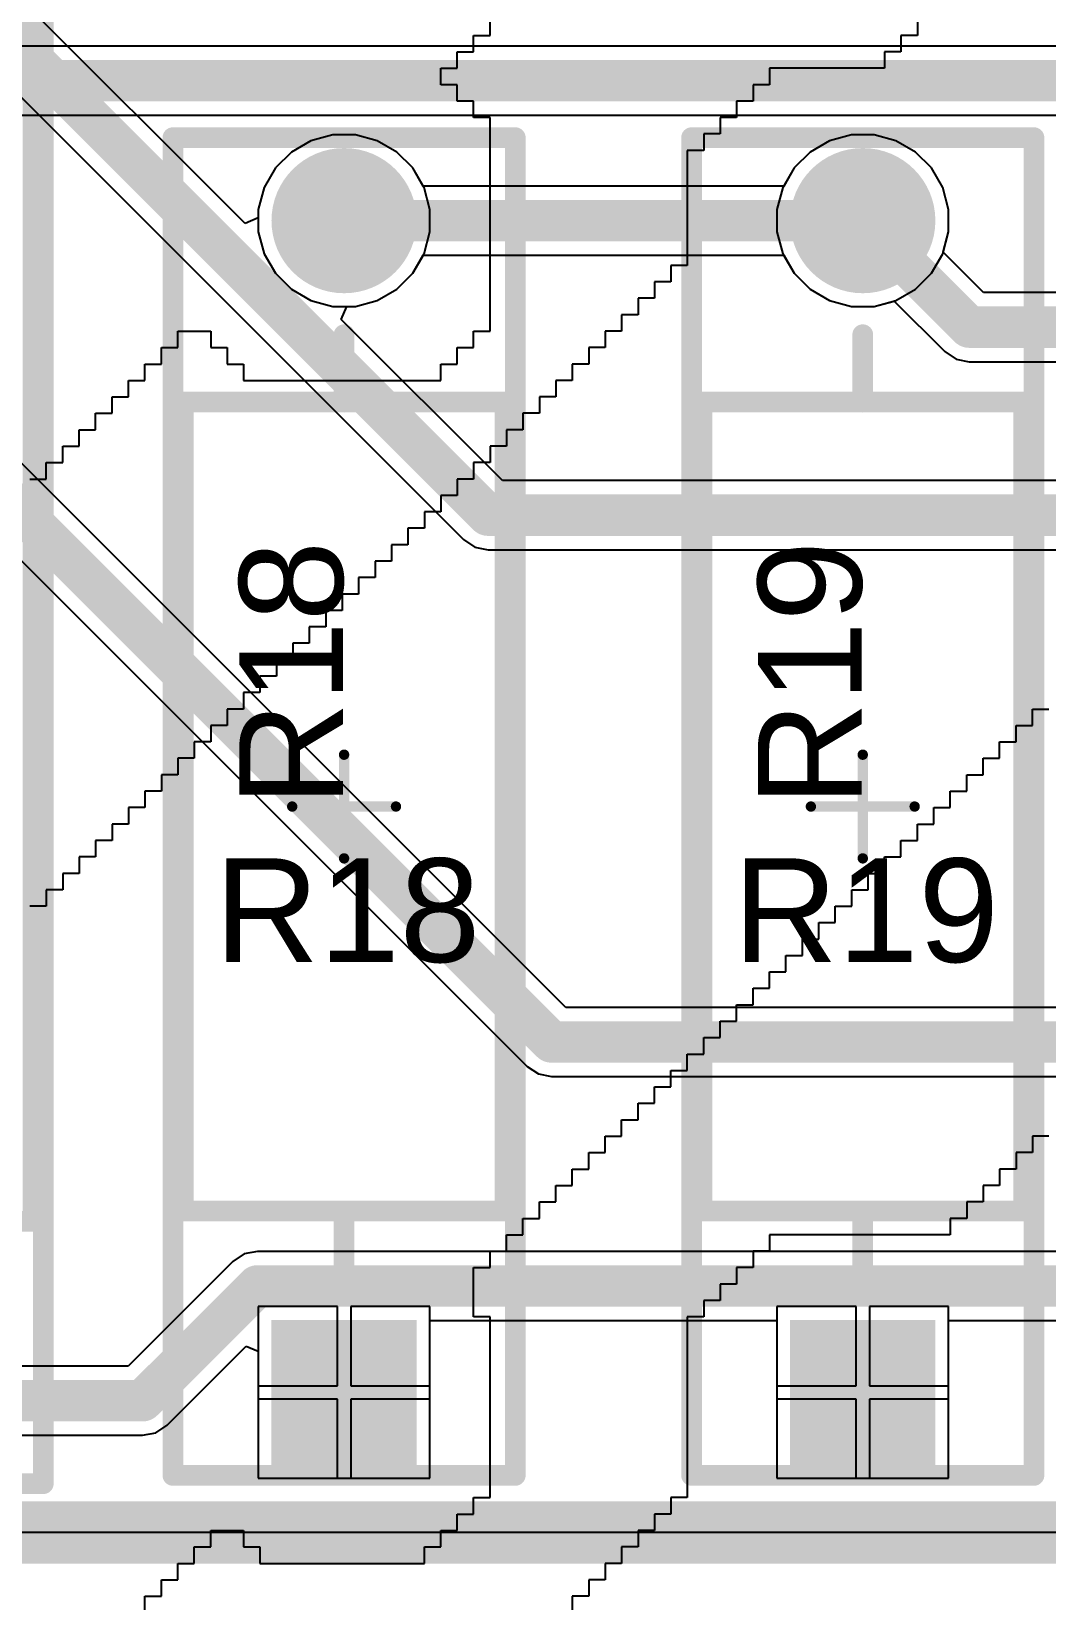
# Model space of a CAD drawing. Header units: inches. Extents: x 1.37 to 7.44, y 1.69 to 5.2.
# Drawn here: x 4.684 to 5.07, y 4.305 to 4.901 of the extents above; entities that cross this region are included whole.
import ezdxf

# ---------------------------------------------------------------- set-up
doc = ezdxf.new("R2010")
doc.units = ezdxf.units.IN
doc.header["$MEASUREMENT"] = 0
for name, color, linetype in [('Bottom Layer', 5, 'Continuous'), ('Bottom Overlay', 54, 'Continuous'), ('Bottom Solder', 6, 'Continuous'), ('Multi-Layer', 9, 'Continuous'), ('Pad Holes', 156, 'Continuous'), ('Top 3D Body', 56, 'Continuous'), ('Top Assembly', 56, 'Continuous'), ('Top Component Center', 56, 'Continuous'), ('Top Courtyard', 56, 'Continuous'), ('Top Layer', 1, 'Continuous'), ('Top Overlay', 2, 'Continuous'), ('Top Solder', 216, 'Continuous')]:
    doc.layers.add(name, color=color, linetype=linetype)
doc.styles.add('Arial', font='', dxfattribs={"height": 0.2})
doc.styles.get('Arial').set_extended_font_data('Arial')

# ---------------------------------------------------------------- blocks, each defined once
blk = doc.blocks.new('FP_RR01_MFG_23')
at = {"layer": 'Bottom Layer'}
blk.add_hatch(color=5, dxfattribs=at).paths.add_polyline_path([(-0.25, 0.02756), (-0.19488, 0.02756), (-0.19488, -0.02756), (-0.25, -0.02756)])
h = blk.add_hatch(color=5, dxfattribs=at)
edge = h.paths.add_edge_path()
edge.add_arc((0.22244, 0), 0.02756, 0, 360)
at = {"layer": 'Bottom Solder'}
blk.add_hatch(color=6, dxfattribs=at).paths.add_polyline_path([(-0.25, 0.02756), (-0.19488, 0.02756), (-0.19488, -0.02756), (-0.25, -0.02756)])
h = blk.add_hatch(color=6, dxfattribs=at)
edge = h.paths.add_edge_path()
edge.add_arc((0.22244, 0), 0.02756, 0, 360)
at = {"layer": 'Multi-Layer'}
blk.add_hatch(color=9, dxfattribs=at).paths.add_polyline_path([(-0.25, 0.02756), (-0.19488, 0.02756), (-0.19488, -0.02756), (-0.25, -0.02756)])
h = blk.add_hatch(color=9, dxfattribs=at)
edge = h.paths.add_edge_path()
edge.add_arc((0.22244, 0), 0.02756, 0, 360)
at = {"layer": 'Pad Holes'}
h = blk.add_hatch(color=7, dxfattribs=at)
edge = h.paths.add_edge_path()
edge.add_arc((-0.22244, 0), 0.01772, 0, 360)
h = blk.add_hatch(color=7, dxfattribs=at)
edge = h.paths.add_edge_path()
edge.add_arc((0.22244, 0), 0.01772, 0, 360)
at = {"layer": 'Top Layer'}
blk.add_hatch(color=1, dxfattribs=at).paths.add_polyline_path([(-0.25, 0.02756), (-0.19488, 0.02756), (-0.19488, -0.02756), (-0.25, -0.02756)])
h = blk.add_hatch(color=1, dxfattribs=at)
edge = h.paths.add_edge_path()
edge.add_arc((0.22244, 0), 0.02756, 0, 360)
at = {"layer": 'Top Solder'}
blk.add_hatch(color=216, dxfattribs=at).paths.add_polyline_path([(-0.25, 0.02756), (-0.19488, 0.02756), (-0.19488, -0.02756), (-0.25, -0.02756)])
h = blk.add_hatch(color=216, dxfattribs=at)
edge = h.paths.add_edge_path()
edge.add_arc((0.22244, 0), 0.02756, 0, 360)
at = {"layer": 'Top 3D Body'}
for points in [[(-0.15354, 0.06102, 0.00787, 0.00787, 0), (-0.15354, -0.06102, 0.00787, 0.00787, 0)], [(-0.15354, 0.06102, 0.00787, 0.00787, 0), (0.15354, 0.06102, 0.00787, 0.00787, 0)], [(0.15354, 0.06102, 0.00787, 0.00787, 0), (0.15354, -0.06102, 0.00787, 0.00787, 0)], [(-0.15354, -0.06102, 0.00787, 0.00787, 0), (0.15354, -0.06102, 0.00787, 0.00787, 0)]]:
    blk.add_lwpolyline(points, format="xyseb", dxfattribs=at)
for points in [[(-0.15551, 0.06102, 0.00394, 0.00394, 1), (-0.15157, 0.06102, 0.00394, 0.00394, 1)], [(-0.15551, 0.06102, 0.00394, 0.00394, 1), (-0.15157, 0.06102, 0.00394, 0.00394, 1)], [(0.15157, 0.06102, 0.00394, 0.00394, 1), (0.15551, 0.06102, 0.00394, 0.00394, 1)], [(0.15157, 0.06102, 0.00394, 0.00394, 1), (0.15551, 0.06102, 0.00394, 0.00394, 1)], [(-0.15551, -0.06102, 0.00394, 0.00394, 1), (-0.15157, -0.06102, 0.00394, 0.00394, 1)], [(-0.15551, -0.06102, 0.00394, 0.00394, 1), (-0.15157, -0.06102, 0.00394, 0.00394, 1)], [(0.15157, -0.06102, 0.00394, 0.00394, 1), (0.15551, -0.06102, 0.00394, 0.00394, 1)], [(0.15157, -0.06102, 0.00394, 0.00394, 1), (0.15551, -0.06102, 0.00394, 0.00394, 1)]]:
    blk.add_lwpolyline(points, format="xyseb", close=True, dxfattribs=at)
at = {"layer": 'Top Assembly'}
for points in [[(-0.25394, 0.06496, 0.00787, 0.00787, 0), (-0.25394, -0.06496, 0.00787, 0.00787, 0)], [(-0.25394, 0.06496, 0.00787, 0.00787, 0), (0.25394, 0.06496, 0.00787, 0.00787, 0)], [(0.25394, 0.06496, 0.00787, 0.00787, 0), (0.25394, -0.06496, 0.00787, 0.00787, 0)], [(-0.25394, -0.06496, 0.00787, 0.00787, 0), (0.25394, -0.06496, 0.00787, 0.00787, 0)]]:
    blk.add_lwpolyline(points, format="xyseb", dxfattribs=at)
for points in [[(-0.25591, 0.06496, 0.00394, 0.00394, 1), (-0.25197, 0.06496, 0.00394, 0.00394, 1)], [(-0.25591, 0.06496, 0.00394, 0.00394, 1), (-0.25197, 0.06496, 0.00394, 0.00394, 1)], [(0.25197, 0.06496, 0.00394, 0.00394, 1), (0.25591, 0.06496, 0.00394, 0.00394, 1)], [(0.25197, 0.06496, 0.00394, 0.00394, 1), (0.25591, 0.06496, 0.00394, 0.00394, 1)], [(-0.25591, -0.06496, 0.00394, 0.00394, 1), (-0.25197, -0.06496, 0.00394, 0.00394, 1)], [(-0.25591, -0.06496, 0.00394, 0.00394, 1), (-0.25197, -0.06496, 0.00394, 0.00394, 1)], [(0.25197, -0.06496, 0.00394, 0.00394, 1), (0.25591, -0.06496, 0.00394, 0.00394, 1)], [(0.25197, -0.06496, 0.00394, 0.00394, 1), (0.25591, -0.06496, 0.00394, 0.00394, 1)]]:
    blk.add_lwpolyline(points, format="xyseb", close=True, dxfattribs=at)
at = {"layer": 'Top Component Center'}
for points in [[(0, 0.01969, 0.00394, 0.00394, 0), (0, -0.01969, 0.00394, 0.00394, 0)], [(-0.01969, 0, 0.00394, 0.00394, 0), (0.01969, 0, 0.00394, 0.00394, 0)]]:
    blk.add_lwpolyline(points, format="xyseb", dxfattribs=at)
for points in [[(-0.00098, 0.01969, 0.00197, 0.00197, 1), (0.00098, 0.01969, 0.00197, 0.00197, 1)], [(-0.02067, 0, 0.00197, 0.00197, 1), (-0.0187, 0, 0.00197, 0.00197, 1)], [(0.0187, 0, 0.00197, 0.00197, 1), (0.02067, 0, 0.00197, 0.00197, 1)], [(-0.00098, -0.01969, 0.00197, 0.00197, 1), (0.00098, -0.01969, 0.00197, 0.00197, 1)]]:
    blk.add_lwpolyline(points, format="xyseb", close=True, dxfattribs=at)
at = {"layer": 'Top Courtyard'}
for points in [[(-0.25394, 0.06496, 0.00787, 0.00787, 0), (-0.25394, -0.06496, 0.00787, 0.00787, 0)], [(-0.25394, 0.06496, 0.00787, 0.00787, 0), (0.25394, 0.06496, 0.00787, 0.00787, 0)], [(0.25394, 0.06496, 0.00787, 0.00787, 0), (0.25394, -0.06496, 0.00787, 0.00787, 0)], [(-0.25394, -0.06496, 0.00787, 0.00787, 0), (0.25394, -0.06496, 0.00787, 0.00787, 0)]]:
    blk.add_lwpolyline(points, format="xyseb", dxfattribs=at)
for points in [[(-0.25591, 0.06496, 0.00394, 0.00394, 1), (-0.25197, 0.06496, 0.00394, 0.00394, 1)], [(-0.25591, 0.06496, 0.00394, 0.00394, 1), (-0.25197, 0.06496, 0.00394, 0.00394, 1)], [(0.25197, 0.06496, 0.00394, 0.00394, 1), (0.25591, 0.06496, 0.00394, 0.00394, 1)], [(0.25197, 0.06496, 0.00394, 0.00394, 1), (0.25591, 0.06496, 0.00394, 0.00394, 1)], [(-0.25591, -0.06496, 0.00394, 0.00394, 1), (-0.25197, -0.06496, 0.00394, 0.00394, 1)], [(-0.25591, -0.06496, 0.00394, 0.00394, 1), (-0.25197, -0.06496, 0.00394, 0.00394, 1)], [(0.25197, -0.06496, 0.00394, 0.00394, 1), (0.25591, -0.06496, 0.00394, 0.00394, 1)], [(0.25197, -0.06496, 0.00394, 0.00394, 1), (0.25591, -0.06496, 0.00394, 0.00394, 1)]]:
    blk.add_lwpolyline(points, format="xyseb", close=True, dxfattribs=at)
at = {"layer": 'Top Overlay'}
for points in [[(-0.15354, 0.06102, 0.00787, 0.00787, 0), (-0.15354, -0.06102, 0.00787, 0.00787, 0)], [(-0.15354, 0.06102, 0.00787, 0.00787, 0), (0.15354, 0.06102, 0.00787, 0.00787, 0)], [(0.15354, 0.06102, 0.00787, 0.00787, 0), (0.15354, -0.06102, 0.00787, 0.00787, 0)], [(-0.17913, 0, 0.00787, 0.00787, 0), (-0.15354, 0, 0.00787, 0.00787, 0)], [(0.15354, 0, 0.00787, 0.00787, 0), (0.17913, 0, 0.00787, 0.00787, 0)], [(-0.15354, -0.06102, 0.00787, 0.00787, 0), (0.15354, -0.06102, 0.00787, 0.00787, 0)]]:
    blk.add_lwpolyline(points, format="xyseb", dxfattribs=at)
for points in [[(-0.15551, 0.06102, 0.00394, 0.00394, 1), (-0.15157, 0.06102, 0.00394, 0.00394, 1)], [(-0.15551, 0.06102, 0.00394, 0.00394, 1), (-0.15157, 0.06102, 0.00394, 0.00394, 1)], [(0.15157, 0.06102, 0.00394, 0.00394, 1), (0.15551, 0.06102, 0.00394, 0.00394, 1)], [(0.15157, 0.06102, 0.00394, 0.00394, 1), (0.15551, 0.06102, 0.00394, 0.00394, 1)], [(-0.1811, 0, 0.00394, 0.00394, 1), (-0.17717, 0, 0.00394, 0.00394, 1)], [(-0.15551, 0, 0.00394, 0.00394, 1), (-0.15157, 0, 0.00394, 0.00394, 1)], [(0.15157, 0, 0.00394, 0.00394, 1), (0.15551, 0, 0.00394, 0.00394, 1)], [(0.17717, 0, 0.00394, 0.00394, 1), (0.1811, 0, 0.00394, 0.00394, 1)], [(-0.15551, -0.06102, 0.00394, 0.00394, 1), (-0.15157, -0.06102, 0.00394, 0.00394, 1)], [(-0.15551, -0.06102, 0.00394, 0.00394, 1), (-0.15157, -0.06102, 0.00394, 0.00394, 1)], [(0.15157, -0.06102, 0.00394, 0.00394, 1), (0.15551, -0.06102, 0.00394, 0.00394, 1)], [(0.15157, -0.06102, 0.00394, 0.00394, 1), (0.15551, -0.06102, 0.00394, 0.00394, 1)]]:
    blk.add_lwpolyline(points, format="xyseb", close=True, dxfattribs=at)
at = {"layer": 'Top Assembly', "style": 'Arial'}
blk.add_text('R19', height=0.03937, dxfattribs=at).set_placement((0, 0.00044))
blk = doc.blocks.new('FP_RR01_MFG_24')
at = {"layer": 'Bottom Layer'}
blk.add_hatch(color=5, dxfattribs=at).paths.add_polyline_path([(-0.25, 0.02756), (-0.19488, 0.02756), (-0.19488, -0.02756), (-0.25, -0.02756)])
h = blk.add_hatch(color=5, dxfattribs=at)
edge = h.paths.add_edge_path()
edge.add_arc((0.22244, 0), 0.02756, 0, 360)
at = {"layer": 'Bottom Solder'}
blk.add_hatch(color=6, dxfattribs=at).paths.add_polyline_path([(-0.25, 0.02756), (-0.19488, 0.02756), (-0.19488, -0.02756), (-0.25, -0.02756)])
h = blk.add_hatch(color=6, dxfattribs=at)
edge = h.paths.add_edge_path()
edge.add_arc((0.22244, 0), 0.02756, 0, 360)
at = {"layer": 'Multi-Layer'}
blk.add_hatch(color=9, dxfattribs=at).paths.add_polyline_path([(-0.25, 0.02756), (-0.19488, 0.02756), (-0.19488, -0.02756), (-0.25, -0.02756)])
h = blk.add_hatch(color=9, dxfattribs=at)
edge = h.paths.add_edge_path()
edge.add_arc((0.22244, 0), 0.02756, 0, 360)
at = {"layer": 'Pad Holes'}
h = blk.add_hatch(color=7, dxfattribs=at)
edge = h.paths.add_edge_path()
edge.add_arc((-0.22244, 0), 0.01772, 0, 360)
h = blk.add_hatch(color=7, dxfattribs=at)
edge = h.paths.add_edge_path()
edge.add_arc((0.22244, 0), 0.01772, 0, 360)
at = {"layer": 'Top Layer'}
blk.add_hatch(color=1, dxfattribs=at).paths.add_polyline_path([(-0.25, 0.02756), (-0.19488, 0.02756), (-0.19488, -0.02756), (-0.25, -0.02756)])
h = blk.add_hatch(color=1, dxfattribs=at)
edge = h.paths.add_edge_path()
edge.add_arc((0.22244, 0), 0.02756, 0, 360)
at = {"layer": 'Top Solder'}
blk.add_hatch(color=216, dxfattribs=at).paths.add_polyline_path([(-0.25, 0.02756), (-0.19488, 0.02756), (-0.19488, -0.02756), (-0.25, -0.02756)])
h = blk.add_hatch(color=216, dxfattribs=at)
edge = h.paths.add_edge_path()
edge.add_arc((0.22244, 0), 0.02756, 0, 360)
at = {"layer": 'Top 3D Body'}
for points in [[(-0.15354, 0.06102, 0.00787, 0.00787, 0), (-0.15354, -0.06102, 0.00787, 0.00787, 0)], [(-0.15354, 0.06102, 0.00787, 0.00787, 0), (0.15354, 0.06102, 0.00787, 0.00787, 0)], [(0.15354, 0.06102, 0.00787, 0.00787, 0), (0.15354, -0.06102, 0.00787, 0.00787, 0)], [(-0.15354, -0.06102, 0.00787, 0.00787, 0), (0.15354, -0.06102, 0.00787, 0.00787, 0)]]:
    blk.add_lwpolyline(points, format="xyseb", dxfattribs=at)
for points in [[(-0.15551, 0.06102, 0.00394, 0.00394, 1), (-0.15157, 0.06102, 0.00394, 0.00394, 1)], [(-0.15551, 0.06102, 0.00394, 0.00394, 1), (-0.15157, 0.06102, 0.00394, 0.00394, 1)], [(0.15157, 0.06102, 0.00394, 0.00394, 1), (0.15551, 0.06102, 0.00394, 0.00394, 1)], [(0.15157, 0.06102, 0.00394, 0.00394, 1), (0.15551, 0.06102, 0.00394, 0.00394, 1)], [(-0.15551, -0.06102, 0.00394, 0.00394, 1), (-0.15157, -0.06102, 0.00394, 0.00394, 1)], [(-0.15551, -0.06102, 0.00394, 0.00394, 1), (-0.15157, -0.06102, 0.00394, 0.00394, 1)], [(0.15157, -0.06102, 0.00394, 0.00394, 1), (0.15551, -0.06102, 0.00394, 0.00394, 1)], [(0.15157, -0.06102, 0.00394, 0.00394, 1), (0.15551, -0.06102, 0.00394, 0.00394, 1)]]:
    blk.add_lwpolyline(points, format="xyseb", close=True, dxfattribs=at)
at = {"layer": 'Top Assembly'}
for points in [[(-0.25394, 0.06496, 0.00787, 0.00787, 0), (-0.25394, -0.06496, 0.00787, 0.00787, 0)], [(-0.25394, 0.06496, 0.00787, 0.00787, 0), (0.25394, 0.06496, 0.00787, 0.00787, 0)], [(0.25394, 0.06496, 0.00787, 0.00787, 0), (0.25394, -0.06496, 0.00787, 0.00787, 0)], [(-0.25394, -0.06496, 0.00787, 0.00787, 0), (0.25394, -0.06496, 0.00787, 0.00787, 0)]]:
    blk.add_lwpolyline(points, format="xyseb", dxfattribs=at)
for points in [[(-0.25591, 0.06496, 0.00394, 0.00394, 1), (-0.25197, 0.06496, 0.00394, 0.00394, 1)], [(-0.25591, 0.06496, 0.00394, 0.00394, 1), (-0.25197, 0.06496, 0.00394, 0.00394, 1)], [(0.25197, 0.06496, 0.00394, 0.00394, 1), (0.25591, 0.06496, 0.00394, 0.00394, 1)], [(0.25197, 0.06496, 0.00394, 0.00394, 1), (0.25591, 0.06496, 0.00394, 0.00394, 1)], [(-0.25591, -0.06496, 0.00394, 0.00394, 1), (-0.25197, -0.06496, 0.00394, 0.00394, 1)], [(-0.25591, -0.06496, 0.00394, 0.00394, 1), (-0.25197, -0.06496, 0.00394, 0.00394, 1)], [(0.25197, -0.06496, 0.00394, 0.00394, 1), (0.25591, -0.06496, 0.00394, 0.00394, 1)], [(0.25197, -0.06496, 0.00394, 0.00394, 1), (0.25591, -0.06496, 0.00394, 0.00394, 1)]]:
    blk.add_lwpolyline(points, format="xyseb", close=True, dxfattribs=at)
at = {"layer": 'Top Component Center'}
for points in [[(0, 0.01969, 0.00394, 0.00394, 0), (0, -0.01969, 0.00394, 0.00394, 0)], [(-0.01969, 0, 0.00394, 0.00394, 0), (0.01969, 0, 0.00394, 0.00394, 0)]]:
    blk.add_lwpolyline(points, format="xyseb", dxfattribs=at)
for points in [[(-0.00098, 0.01969, 0.00197, 0.00197, 1), (0.00098, 0.01969, 0.00197, 0.00197, 1)], [(-0.02067, 0, 0.00197, 0.00197, 1), (-0.0187, 0, 0.00197, 0.00197, 1)], [(0.0187, 0, 0.00197, 0.00197, 1), (0.02067, 0, 0.00197, 0.00197, 1)], [(-0.00098, -0.01969, 0.00197, 0.00197, 1), (0.00098, -0.01969, 0.00197, 0.00197, 1)]]:
    blk.add_lwpolyline(points, format="xyseb", close=True, dxfattribs=at)
at = {"layer": 'Top Courtyard'}
for points in [[(-0.25394, 0.06496, 0.00787, 0.00787, 0), (-0.25394, -0.06496, 0.00787, 0.00787, 0)], [(-0.25394, 0.06496, 0.00787, 0.00787, 0), (0.25394, 0.06496, 0.00787, 0.00787, 0)], [(0.25394, 0.06496, 0.00787, 0.00787, 0), (0.25394, -0.06496, 0.00787, 0.00787, 0)], [(-0.25394, -0.06496, 0.00787, 0.00787, 0), (0.25394, -0.06496, 0.00787, 0.00787, 0)]]:
    blk.add_lwpolyline(points, format="xyseb", dxfattribs=at)
for points in [[(-0.25591, 0.06496, 0.00394, 0.00394, 1), (-0.25197, 0.06496, 0.00394, 0.00394, 1)], [(-0.25591, 0.06496, 0.00394, 0.00394, 1), (-0.25197, 0.06496, 0.00394, 0.00394, 1)], [(0.25197, 0.06496, 0.00394, 0.00394, 1), (0.25591, 0.06496, 0.00394, 0.00394, 1)], [(0.25197, 0.06496, 0.00394, 0.00394, 1), (0.25591, 0.06496, 0.00394, 0.00394, 1)], [(-0.25591, -0.06496, 0.00394, 0.00394, 1), (-0.25197, -0.06496, 0.00394, 0.00394, 1)], [(-0.25591, -0.06496, 0.00394, 0.00394, 1), (-0.25197, -0.06496, 0.00394, 0.00394, 1)], [(0.25197, -0.06496, 0.00394, 0.00394, 1), (0.25591, -0.06496, 0.00394, 0.00394, 1)], [(0.25197, -0.06496, 0.00394, 0.00394, 1), (0.25591, -0.06496, 0.00394, 0.00394, 1)]]:
    blk.add_lwpolyline(points, format="xyseb", close=True, dxfattribs=at)
at = {"layer": 'Top Overlay'}
for points in [[(-0.15354, 0.06102, 0.00787, 0.00787, 0), (-0.15354, -0.06102, 0.00787, 0.00787, 0)], [(-0.15354, 0.06102, 0.00787, 0.00787, 0), (0.15354, 0.06102, 0.00787, 0.00787, 0)], [(0.15354, 0.06102, 0.00787, 0.00787, 0), (0.15354, -0.06102, 0.00787, 0.00787, 0)], [(-0.17913, 0, 0.00787, 0.00787, 0), (-0.15354, 0, 0.00787, 0.00787, 0)], [(0.15354, 0, 0.00787, 0.00787, 0), (0.17913, 0, 0.00787, 0.00787, 0)], [(-0.15354, -0.06102, 0.00787, 0.00787, 0), (0.15354, -0.06102, 0.00787, 0.00787, 0)]]:
    blk.add_lwpolyline(points, format="xyseb", dxfattribs=at)
for points in [[(-0.15551, 0.06102, 0.00394, 0.00394, 1), (-0.15157, 0.06102, 0.00394, 0.00394, 1)], [(-0.15551, 0.06102, 0.00394, 0.00394, 1), (-0.15157, 0.06102, 0.00394, 0.00394, 1)], [(0.15157, 0.06102, 0.00394, 0.00394, 1), (0.15551, 0.06102, 0.00394, 0.00394, 1)], [(0.15157, 0.06102, 0.00394, 0.00394, 1), (0.15551, 0.06102, 0.00394, 0.00394, 1)], [(-0.1811, 0, 0.00394, 0.00394, 1), (-0.17717, 0, 0.00394, 0.00394, 1)], [(-0.15551, 0, 0.00394, 0.00394, 1), (-0.15157, 0, 0.00394, 0.00394, 1)], [(0.15157, 0, 0.00394, 0.00394, 1), (0.15551, 0, 0.00394, 0.00394, 1)], [(0.17717, 0, 0.00394, 0.00394, 1), (0.1811, 0, 0.00394, 0.00394, 1)], [(-0.15551, -0.06102, 0.00394, 0.00394, 1), (-0.15157, -0.06102, 0.00394, 0.00394, 1)], [(-0.15551, -0.06102, 0.00394, 0.00394, 1), (-0.15157, -0.06102, 0.00394, 0.00394, 1)], [(0.15157, -0.06102, 0.00394, 0.00394, 1), (0.15551, -0.06102, 0.00394, 0.00394, 1)], [(0.15157, -0.06102, 0.00394, 0.00394, 1), (0.15551, -0.06102, 0.00394, 0.00394, 1)]]:
    blk.add_lwpolyline(points, format="xyseb", close=True, dxfattribs=at)
at = {"layer": 'Top Assembly', "style": 'Arial'}
blk.add_text('R18', height=0.03937, dxfattribs=at).set_placement((0, 0.00044))
blk = doc.blocks.new('FP_VR37_MFG_29')
at = {"layer": 'Top 3D Body'}
for points in [[(-0.23622, 0.07874, 0.00787, 0.00787, 0), (-0.23622, -0.07874, 0.00787, 0.00787, 0)], [(-0.23622, -0.07874, 0.00787, 0.00787, 0), (0.23622, -0.07874, 0.00787, 0.00787, 0)]]:
    blk.add_lwpolyline(points, format="xyseb", dxfattribs=at)
blk.add_lwpolyline([(-0.23819, -0.07874, 0.00394, 0.00394, 1), (-0.23425, -0.07874, 0.00394, 0.00394, 1)], format="xyseb", close=True, dxfattribs=at)
blk.add_lwpolyline([(-0.23819, -0.07874, 0.00394, 0.00394, 1), (-0.23425, -0.07874, 0.00394, 0.00394, 1)], format="xyseb", close=True, dxfattribs=at)
at = {"layer": 'Top Assembly'}
for points in [[(-0.33583, 0.08268, 0.00787, 0.00787, 0), (-0.33583, -0.08268, 0.00787, 0.00787, 0)], [(-0.33583, -0.08268, 0.00787, 0.00787, 0), (0.33583, -0.08268, 0.00787, 0.00787, 0)]]:
    blk.add_lwpolyline(points, format="xyseb", dxfattribs=at)
blk.add_lwpolyline([(-0.3378, -0.08268, 0.00394, 0.00394, 1), (-0.33386, -0.08268, 0.00394, 0.00394, 1)], format="xyseb", close=True, dxfattribs=at)
blk.add_lwpolyline([(-0.3378, -0.08268, 0.00394, 0.00394, 1), (-0.33386, -0.08268, 0.00394, 0.00394, 1)], format="xyseb", close=True, dxfattribs=at)
at = {"layer": 'Top Courtyard'}
for points in [[(-0.33583, 0.08268, 0.00787, 0.00787, 0), (-0.33583, -0.08268, 0.00787, 0.00787, 0)], [(-0.33583, -0.08268, 0.00787, 0.00787, 0), (0.33583, -0.08268, 0.00787, 0.00787, 0)]]:
    blk.add_lwpolyline(points, format="xyseb", dxfattribs=at)
blk.add_lwpolyline([(-0.3378, -0.08268, 0.00394, 0.00394, 1), (-0.33386, -0.08268, 0.00394, 0.00394, 1)], format="xyseb", close=True, dxfattribs=at)
blk.add_lwpolyline([(-0.3378, -0.08268, 0.00394, 0.00394, 1), (-0.33386, -0.08268, 0.00394, 0.00394, 1)], format="xyseb", close=True, dxfattribs=at)
at = {"layer": 'Top Overlay'}
for points in [[(-0.23622, 0.07874, 0.00787, 0.00787, 0), (-0.23622, -0.07874, 0.00787, 0.00787, 0)], [(-0.23622, -0.07874, 0.00787, 0.00787, 0), (0.23622, -0.07874, 0.00787, 0.00787, 0)]]:
    blk.add_lwpolyline(points, format="xyseb", dxfattribs=at)
blk.add_lwpolyline([(-0.23819, -0.07874, 0.00394, 0.00394, 1), (-0.23425, -0.07874, 0.00394, 0.00394, 1)], format="xyseb", close=True, dxfattribs=at)
blk.add_lwpolyline([(-0.23819, -0.07874, 0.00394, 0.00394, 1), (-0.23425, -0.07874, 0.00394, 0.00394, 1)], format="xyseb", close=True, dxfattribs=at)

msp = doc.modelspace()

# ---------------------------------------------------------------- linework, layer by layer
at = {"layer": 'Bottom Layer'}
for p, q in [((4.42139, 4.95886), (4.87261, 4.50765)), ((4.88733, 4.53006), (4.46137, 4.95601)), ((4.60455, 4.95159), (4.8485, 4.70765)), ((4.76559, 4.82768), (4.63726, 4.95601)), ((4.79058, 4.85908), (4.78316, 4.85479)), ((4.79886, 4.8613), (4.79058, 4.85908)), ((4.80744, 4.8613), (4.79886, 4.8613)), ((4.81572, 4.85908), (4.80744, 4.8613)), ((4.82314, 4.85479), (4.81572, 4.85908)), ((4.98743, 4.85908), (4.98001, 4.85479)), ((4.99571, 4.8613), (4.98743, 4.85908)), ((5.00429, 4.8613), (4.99571, 4.8613)), ((5.01257, 4.85908), (5.00429, 4.8613)), ((5.01999, 4.85479), (5.01257, 4.85908)), ((4.78316, 4.85479), (4.7771, 4.84873)), ((4.8292, 4.84873), (4.82314, 4.85479)), ((4.98001, 4.85479), (4.97395, 4.84873)), ((5.02605, 4.84873), (5.01999, 4.85479)), ((4.7771, 4.84873), (4.77281, 4.84131)), ((4.83349, 4.84131), (4.8292, 4.84873)), ((4.97395, 4.84873), (4.96966, 4.84131)), ((5.03034, 4.84131), (5.02605, 4.84873)), ((4.77281, 4.84131), (4.77059, 4.83303)), ((4.83571, 4.83303), (4.83349, 4.84131)), ((4.96966, 4.84131), (4.96744, 4.83303)), ((5.03256, 4.83303), (5.03034, 4.84131)), ((4.77059, 4.83303), (4.77059, 4.82975)), ((4.83571, 4.82445), (4.83571, 4.83303)), ((4.96744, 4.83303), (4.96744, 4.82445)), ((5.03256, 4.82445), (5.03256, 4.83303)), ((4.77059, 4.82975), (4.76559, 4.82768)), ((4.83349, 4.81617), (4.83571, 4.82445)), ((4.96744, 4.82445), (4.96966, 4.81617)), ((5.03034, 4.81617), (5.03256, 4.82445)), ((4.8292, 4.80875), (4.83349, 4.81617)), ((4.96966, 4.81617), (4.97395, 4.80875)), ((5.02605, 4.80875), (5.03034, 4.81617)), ((4.82314, 4.80269), (4.8292, 4.80875)), ((4.97395, 4.80875), (4.98001, 4.80269)), ((5.01999, 4.80269), (5.02605, 4.80875)), ((4.81572, 4.7984), (4.82314, 4.80269)), ((4.98001, 4.80269), (4.98743, 4.7984)), ((5.01257, 4.7984), (5.01999, 4.80269)), ((4.80209, 4.79118), (4.80416, 4.79618)), ((4.80416, 4.79618), (4.80744, 4.79618)), ((4.80744, 4.79618), (4.81572, 4.7984)), ((4.98743, 4.7984), (4.99571, 4.79618)), ((4.99571, 4.79618), (5.00429, 4.79618)), ((5.00429, 4.79618), (5.01257, 4.7984)), ((4.86322, 4.73006), (4.80209, 4.79118)), ((5.52413, 4.73006), (4.86322, 4.73006)), ((4.8485, 4.70765), (4.85276, 4.7048)), ((4.85276, 4.7048), (4.85778, 4.7038)), ((4.85778, 4.7038), (5.52413, 4.7038)), ((5.52643, 4.53006), (4.88733, 4.53006)), ((4.87261, 4.50765), (4.87687, 4.5048)), ((4.87687, 4.5048), (4.88189, 4.5038)), ((4.88189, 4.5038), (5.52643, 4.5038)), ((4.80065, 4.41642), (4.77059, 4.41642)), ((4.77059, 4.41642), (4.77059, 4.38636)), ((4.80065, 4.38636), (4.80065, 4.41642)), ((4.83571, 4.41642), (4.80565, 4.41642)), ((4.80565, 4.41642), (4.80565, 4.38636)), ((4.83571, 4.38636), (4.83571, 4.41642)), ((4.9975, 4.41642), (4.96744, 4.41642)), ((4.96744, 4.41642), (4.96744, 4.38636)), ((4.9975, 4.38636), (4.9975, 4.41642)), ((5.03256, 4.41642), (5.0025, 4.41642)), ((5.0025, 4.41642), (5.0025, 4.38636)), ((5.03256, 4.38636), (5.03256, 4.41642)), ((4.77059, 4.38636), (4.80065, 4.38636)), ((4.80565, 4.38636), (4.83571, 4.38636)), ((4.96744, 4.38636), (4.9975, 4.38636)), ((5.0025, 4.38636), (5.03256, 4.38636)), ((4.80065, 4.38136), (4.77059, 4.38136)), ((4.77059, 4.38136), (4.77059, 4.3513)), ((4.80065, 4.3513), (4.80065, 4.38136)), ((4.83571, 4.38136), (4.80565, 4.38136)), ((4.80565, 4.38136), (4.80565, 4.3513)), ((4.83571, 4.3513), (4.83571, 4.38136)), ((4.9975, 4.38136), (4.96744, 4.38136)), ((4.96744, 4.38136), (4.96744, 4.3513)), ((4.9975, 4.3513), (4.9975, 4.38136)), ((5.03256, 4.38136), (5.0025, 4.38136)), ((5.0025, 4.38136), (5.0025, 4.3513)), ((5.03256, 4.3513), (5.03256, 4.38136)), ((4.77059, 4.3513), (4.80065, 4.3513)), ((4.80565, 4.3513), (4.83571, 4.3513)), ((4.96744, 4.3513), (4.9975, 4.3513)), ((5.0025, 4.3513), (5.03256, 4.3513)), ((5.94488, 4.33071), (4.47801, 4.33071))]:
    msp.add_line(p, q, dxfattribs=at)
for points in [[(4.40945, 4.98937, 0.01575, 0.01575, 0), (4.88189, 4.51693, 0.01575, 0.01575, 0)], [(4.61383, 4.96088, 0.01575, 0.01575, 0), (4.85778, 4.71693, 0.01575, 0.01575, 0)], [(4.85778, 4.71693, 0.01575, 0.01575, 0), (5.55866, 4.71693, 0.01575, 0.01575, 0)], [(4.88189, 4.51693, 0.01575, 0.01575, 0), (5.55866, 4.51693, 0.01575, 0.01575, 0)]]:
    msp.add_lwpolyline(points, format="xyseb", dxfattribs=at)
for points in [[(4.85384, 4.71693, 0.00787, 0.00787, 1), (4.86172, 4.71693, 0.00787, 0.00787, 1)], [(4.85384, 4.71693, 0.00787, 0.00787, 1), (4.86172, 4.71693, 0.00787, 0.00787, 1)], [(4.87795, 4.51693, 0.00787, 0.00787, 1), (4.88583, 4.51693, 0.00787, 0.00787, 1)], [(4.87795, 4.51693, 0.00787, 0.00787, 1), (4.88583, 4.51693, 0.00787, 0.00787, 1)]]:
    msp.add_lwpolyline(points, format="xyseb", close=True, dxfattribs=at)
at = {"layer": 'Bottom Overlay'}
for p, q in [((4.85856, 4.89906), (4.85856, 4.9053)), ((5.02074, 4.9053), (5.02074, 4.89906)), ((4.85232, 4.89283), (4.85232, 4.89906)), ((4.85232, 4.89906), (4.85856, 4.89906)), ((5.02074, 4.89906), (5.0145, 4.89906)), ((5.0145, 4.89906), (5.0145, 4.89283)), ((4.84608, 4.88659), (4.84608, 4.89283)), ((4.84608, 4.89283), (4.85232, 4.89283)), ((5.0145, 4.89283), (5.00826, 4.89283)), ((5.00826, 4.89283), (5.00826, 4.88659)), ((4.83985, 4.88035), (4.83985, 4.88659)), ((4.83985, 4.88659), (4.84608, 4.88659)), ((5.00826, 4.88659), (4.9646, 4.88659)), ((4.9646, 4.88659), (4.9646, 4.88035)), ((4.84608, 4.88035), (4.83985, 4.88035)), ((4.84608, 4.87411), (4.84608, 4.88035)), ((4.9646, 4.88035), (4.95836, 4.88035)), ((4.95836, 4.88035), (4.95836, 4.87411)), ((4.85232, 4.87411), (4.84608, 4.87411)), ((4.85232, 4.86788), (4.85232, 4.87411)), ((4.95836, 4.87411), (4.95212, 4.87411)), ((4.95212, 4.87411), (4.95212, 4.86788)), ((4.85856, 4.86788), (4.85232, 4.86788)), ((4.85856, 4.78679), (4.85856, 4.86788)), ((4.95212, 4.86788), (4.94589, 4.86788)), ((4.94589, 4.86788), (4.94589, 4.86164)), ((4.94589, 4.86164), (4.93965, 4.86164)), ((4.93965, 4.86164), (4.93965, 4.8554)), ((4.93965, 4.8554), (4.93341, 4.8554)), ((4.93341, 4.8554), (4.93341, 4.81174)), ((4.93341, 4.81174), (4.92717, 4.81174)), ((4.92717, 4.81174), (4.92717, 4.8055)), ((4.92717, 4.8055), (4.92094, 4.8055)), ((4.92094, 4.8055), (4.92094, 4.79926)), ((4.92094, 4.79926), (4.9147, 4.79926)), ((4.9147, 4.79926), (4.9147, 4.79302)), ((4.9147, 4.79302), (4.90846, 4.79302)), ((4.90846, 4.79302), (4.90846, 4.78679)), ((4.74004, 4.78055), (4.74004, 4.78679)), ((4.74004, 4.78679), (4.75252, 4.78679)), ((4.75252, 4.78679), (4.75252, 4.78055)), ((4.85232, 4.78055), (4.85232, 4.78679)), ((4.85232, 4.78679), (4.85856, 4.78679)), ((4.90846, 4.78679), (4.90222, 4.78679)), ((4.90222, 4.78679), (4.90222, 4.78055)), ((4.73381, 4.77431), (4.73381, 4.78055)), ((4.73381, 4.78055), (4.74004, 4.78055)), ((4.75252, 4.78055), (4.75876, 4.78055)), ((4.75876, 4.78055), (4.75876, 4.77431)), ((4.84608, 4.77431), (4.84608, 4.78055)), ((4.84608, 4.78055), (4.85232, 4.78055)), ((4.90222, 4.78055), (4.89599, 4.78055)), ((4.89599, 4.78055), (4.89599, 4.77431)), ((4.72757, 4.76807), (4.72757, 4.77431)), ((4.72757, 4.77431), (4.73381, 4.77431)), ((4.75876, 4.77431), (4.76499, 4.77431)), ((4.76499, 4.77431), (4.76499, 4.76807)), ((4.83985, 4.76807), (4.83985, 4.77431)), ((4.83985, 4.77431), (4.84608, 4.77431)), ((4.89599, 4.77431), (4.88975, 4.77431)), ((4.88975, 4.77431), (4.88975, 4.76807)), ((4.72133, 4.76184), (4.72133, 4.76807)), ((4.72133, 4.76807), (4.72757, 4.76807)), ((4.76499, 4.76807), (4.83985, 4.76807)), ((4.88975, 4.76807), (4.88351, 4.76807)), ((4.88351, 4.76807), (4.88351, 4.76184)), ((4.71509, 4.7556), (4.71509, 4.76184)), ((4.71509, 4.76184), (4.72133, 4.76184)), ((4.88351, 4.76184), (4.87727, 4.76184)), ((4.87727, 4.76184), (4.87727, 4.7556)), ((4.70886, 4.74936), (4.70886, 4.7556)), ((4.70886, 4.7556), (4.71509, 4.7556)), ((4.87727, 4.7556), (4.87103, 4.7556)), ((4.87103, 4.7556), (4.87103, 4.74936)), ((4.70262, 4.74312), (4.70262, 4.74936)), ((4.70262, 4.74936), (4.70886, 4.74936)), ((4.87103, 4.74936), (4.8648, 4.74936)), ((4.8648, 4.74936), (4.8648, 4.74312)), ((4.69638, 4.73688), (4.69638, 4.74312)), ((4.69638, 4.74312), (4.70262, 4.74312)), ((4.8648, 4.74312), (4.85856, 4.74312)), ((4.85856, 4.74312), (4.85856, 4.73688)), ((4.69014, 4.73065), (4.69014, 4.73688)), ((4.69014, 4.73688), (4.69638, 4.73688)), ((4.85856, 4.73688), (4.85232, 4.73688)), ((4.85232, 4.73688), (4.85232, 4.73065)), ((4.68391, 4.73065), (4.69014, 4.73065)), ((4.85232, 4.73065), (4.84608, 4.73065)), ((4.84608, 4.73065), (4.84608, 4.72441)), ((4.84608, 4.72441), (4.83985, 4.72441)), ((4.83985, 4.72441), (4.83985, 4.71817)), ((4.83985, 4.71817), (4.83361, 4.71817)), ((4.83361, 4.71817), (4.83361, 4.71193)), ((4.83361, 4.71193), (4.82737, 4.71193)), ((4.82737, 4.71193), (4.82737, 4.7057)), ((4.82737, 4.7057), (4.82113, 4.7057)), ((4.82113, 4.7057), (4.82113, 4.69946)), ((4.82113, 4.69946), (4.8149, 4.69946)), ((4.8149, 4.69946), (4.8149, 4.69322)), ((4.8149, 4.69322), (4.80866, 4.69322)), ((4.80866, 4.69322), (4.80866, 4.68698)), ((4.80866, 4.68698), (4.80242, 4.68698)), ((4.80242, 4.68698), (4.80242, 4.68075)), ((4.80242, 4.68075), (4.79618, 4.68075)), ((4.79618, 4.68075), (4.79618, 4.67451)), ((4.79618, 4.67451), (4.78995, 4.67451)), ((4.78995, 4.67451), (4.78995, 4.66827)), ((4.78995, 4.66827), (4.78371, 4.66827)), ((4.78371, 4.66827), (4.78371, 4.66203)), ((4.78371, 4.66203), (4.77747, 4.66203)), ((4.77747, 4.66203), (4.77747, 4.6558)), ((4.77747, 4.6558), (4.77123, 4.6558)), ((4.77123, 4.6558), (4.77123, 4.64956)), ((4.77123, 4.64956), (4.76499, 4.64956)), ((4.76499, 4.64956), (4.76499, 4.64332)), ((4.76499, 4.64332), (4.75876, 4.64332)), ((4.75876, 4.64332), (4.75876, 4.63708)), ((5.0644, 4.63708), (5.0644, 4.64332)), ((5.0644, 4.64332), (5.07064, 4.64332)), ((4.75876, 4.63708), (4.75252, 4.63708)), ((4.75252, 4.63708), (4.75252, 4.63084)), ((5.05816, 4.63084), (5.05816, 4.63708)), ((5.05816, 4.63708), (5.0644, 4.63708)), ((4.75252, 4.63084), (4.74628, 4.63084)), ((4.74628, 4.63084), (4.74628, 4.62461)), ((5.05193, 4.62461), (5.05193, 4.63084)), ((5.05193, 4.63084), (5.05816, 4.63084)), ((4.74628, 4.62461), (4.74004, 4.62461)), ((4.74004, 4.62461), (4.74004, 4.61837)), ((5.04569, 4.61837), (5.04569, 4.62461)), ((5.04569, 4.62461), (5.05193, 4.62461)), ((4.74004, 4.61837), (4.73381, 4.61837)), ((4.73381, 4.61837), (4.73381, 4.61213)), ((5.03945, 4.61213), (5.03945, 4.61837)), ((5.03945, 4.61837), (5.04569, 4.61837)), ((4.73381, 4.61213), (4.72757, 4.61213)), ((4.72757, 4.61213), (4.72757, 4.60589)), ((5.03321, 4.60589), (5.03321, 4.61213)), ((5.03321, 4.61213), (5.03945, 4.61213)), ((4.72757, 4.60589), (4.72133, 4.60589)), ((4.72133, 4.60589), (4.72133, 4.59966)), ((5.02698, 4.59966), (5.02698, 4.60589)), ((5.02698, 4.60589), (5.03321, 4.60589)), ((4.72133, 4.59966), (4.71509, 4.59966)), ((4.71509, 4.59966), (4.71509, 4.59342)), ((5.02074, 4.59342), (5.02074, 4.59966)), ((5.02074, 4.59966), (5.02698, 4.59966)), ((4.71509, 4.59342), (4.70886, 4.59342)), ((4.70886, 4.59342), (4.70886, 4.58718)), ((5.0145, 4.58718), (5.0145, 4.59342)), ((5.0145, 4.59342), (5.02074, 4.59342)), ((4.70886, 4.58718), (4.70262, 4.58718)), ((4.70262, 4.58718), (4.70262, 4.58094)), ((5.00826, 4.58094), (5.00826, 4.58718)), ((5.00826, 4.58718), (5.0145, 4.58718)), ((4.70262, 4.58094), (4.69638, 4.58094)), ((4.69638, 4.58094), (4.69638, 4.57471)), ((5.00203, 4.57471), (5.00203, 4.58094)), ((5.00203, 4.58094), (5.00826, 4.58094)), ((4.69638, 4.57471), (4.69014, 4.57471)), ((4.69014, 4.57471), (4.69014, 4.56847)), ((4.99579, 4.56847), (4.99579, 4.57471)), ((4.99579, 4.57471), (5.00203, 4.57471)), ((4.69014, 4.56847), (4.68391, 4.56847)), ((4.98955, 4.56223), (4.98955, 4.56847)), ((4.98955, 4.56847), (4.99579, 4.56847)), ((4.98331, 4.55599), (4.98331, 4.56223)), ((4.98331, 4.56223), (4.98955, 4.56223)), ((4.97707, 4.54976), (4.97707, 4.55599)), ((4.97707, 4.55599), (4.98331, 4.55599)), ((4.97084, 4.54352), (4.97084, 4.54976)), ((4.97084, 4.54976), (4.97707, 4.54976)), ((4.9646, 4.53728), (4.9646, 4.54352)), ((4.9646, 4.54352), (4.97084, 4.54352)), ((4.95836, 4.53104), (4.95836, 4.53728)), ((4.95836, 4.53728), (4.9646, 4.53728)), ((4.95212, 4.5248), (4.95212, 4.53104)), ((4.95212, 4.53104), (4.95836, 4.53104)), ((4.94589, 4.51857), (4.94589, 4.5248)), ((4.94589, 4.5248), (4.95212, 4.5248)), ((4.93965, 4.51233), (4.93965, 4.51857)), ((4.93965, 4.51857), (4.94589, 4.51857)), ((4.93341, 4.50609), (4.93341, 4.51233)), ((4.93341, 4.51233), (4.93965, 4.51233)), ((4.92717, 4.49985), (4.92717, 4.50609)), ((4.92717, 4.50609), (4.93341, 4.50609)), ((4.92094, 4.49362), (4.92094, 4.49985)), ((4.92094, 4.49985), (4.92717, 4.49985)), ((4.9147, 4.48738), (4.9147, 4.49362)), ((4.9147, 4.49362), (4.92094, 4.49362)), ((4.90846, 4.48114), (4.90846, 4.48738)), ((4.90846, 4.48738), (4.9147, 4.48738)), ((4.90222, 4.4749), (4.90222, 4.48114)), ((4.90222, 4.48114), (4.90846, 4.48114)), ((5.07064, 4.48114), (5.0644, 4.48114)), ((5.0644, 4.48114), (5.0644, 4.4749)), ((4.89599, 4.46867), (4.89599, 4.4749)), ((4.89599, 4.4749), (4.90222, 4.4749)), ((5.0644, 4.4749), (5.05816, 4.4749)), ((5.05816, 4.4749), (5.05816, 4.46867)), ((4.88975, 4.46243), (4.88975, 4.46867)), ((4.88975, 4.46867), (4.89599, 4.46867)), ((5.05816, 4.46867), (5.05193, 4.46867)), ((5.05193, 4.46867), (5.05193, 4.46243)), ((4.88351, 4.45619), (4.88351, 4.46243)), ((4.88351, 4.46243), (4.88975, 4.46243)), ((5.05193, 4.46243), (5.04569, 4.46243)), ((5.04569, 4.46243), (5.04569, 4.45619)), ((4.87727, 4.44995), (4.87727, 4.45619)), ((4.87727, 4.45619), (4.88351, 4.45619)), ((5.04569, 4.45619), (5.03945, 4.45619)), ((5.03945, 4.45619), (5.03945, 4.44995)), ((4.87103, 4.44372), (4.87103, 4.44995)), ((4.87103, 4.44995), (4.87727, 4.44995)), ((5.03945, 4.44995), (5.03321, 4.44995)), ((5.03321, 4.44995), (5.03321, 4.44372)), ((4.8648, 4.43748), (4.8648, 4.44372)), ((4.8648, 4.44372), (4.87103, 4.44372)), ((5.03321, 4.44372), (4.9646, 4.44372)), ((4.9646, 4.44372), (4.9646, 4.43748)), ((4.85856, 4.43124), (4.85856, 4.43748)), ((4.85856, 4.43748), (4.8648, 4.43748)), ((4.9646, 4.43748), (4.95836, 4.43748)), ((4.95836, 4.43748), (4.95836, 4.43124)), ((4.85232, 4.41253), (4.85232, 4.43124)), ((4.85232, 4.43124), (4.85856, 4.43124)), ((4.95836, 4.43124), (4.95212, 4.43124)), ((4.95212, 4.43124), (4.95212, 4.425)), ((4.95212, 4.425), (4.94589, 4.425)), ((4.94589, 4.425), (4.94589, 4.41876)), ((4.94589, 4.41876), (4.93965, 4.41876)), ((4.93965, 4.41876), (4.93965, 4.41253)), ((4.85856, 4.41253), (4.85232, 4.41253)), ((4.85856, 4.34391), (4.85856, 4.41253)), ((4.93965, 4.41253), (4.93341, 4.41253)), ((4.93341, 4.41253), (4.93341, 4.34391)), ((4.85232, 4.33768), (4.85232, 4.34391)), ((4.85232, 4.34391), (4.85856, 4.34391)), ((4.93341, 4.34391), (4.92717, 4.34391)), ((4.92717, 4.34391), (4.92717, 4.33768)), ((4.84608, 4.33144), (4.84608, 4.33768)), ((4.84608, 4.33768), (4.85232, 4.33768)), ((4.92717, 4.33768), (4.92094, 4.33768)), ((4.92094, 4.33768), (4.92094, 4.33144)), ((4.75252, 4.3252), (4.75252, 4.33144)), ((4.75252, 4.33144), (4.76499, 4.33144)), ((4.76499, 4.33144), (4.76499, 4.3252)), ((4.83985, 4.3252), (4.83985, 4.33144)), ((4.83985, 4.33144), (4.84608, 4.33144)), ((4.92094, 4.33144), (4.9147, 4.33144)), ((4.9147, 4.33144), (4.9147, 4.3252)), ((4.74628, 4.31896), (4.74628, 4.3252)), ((4.74628, 4.3252), (4.75252, 4.3252)), ((4.76499, 4.3252), (4.77123, 4.3252)), ((4.77123, 4.3252), (4.77123, 4.31896)), ((4.83361, 4.31896), (4.83361, 4.3252)), ((4.83361, 4.3252), (4.83985, 4.3252)), ((4.9147, 4.3252), (4.90846, 4.3252)), ((4.90846, 4.3252), (4.90846, 4.31896)), ((4.74004, 4.31272), (4.74004, 4.31896)), ((4.74004, 4.31896), (4.74628, 4.31896)), ((4.77123, 4.31896), (4.83361, 4.31896)), ((4.90846, 4.31896), (4.90222, 4.31896)), ((4.90222, 4.31896), (4.90222, 4.31272)), ((4.73381, 4.30649), (4.73381, 4.31272)), ((4.73381, 4.31272), (4.74004, 4.31272)), ((4.90222, 4.31272), (4.89599, 4.31272)), ((4.89599, 4.31272), (4.89599, 4.30649)), ((4.72757, 4.30025), (4.72757, 4.30649)), ((4.72757, 4.30649), (4.73381, 4.30649)), ((4.89599, 4.30649), (4.88975, 4.30649)), ((4.88975, 4.30649), (4.88975, 4.30025))]:
    msp.add_line(p, q, dxfattribs=at)
at = {"layer": 'Top Layer'}
for p, q in [((5.67882, 4.89502), (4.46519, 4.89502)), ((4.45975, 4.86876), (5.68425, 4.86876)), ((4.79058, 4.85908), (4.78316, 4.85479)), ((4.79886, 4.8613), (4.79058, 4.85908)), ((4.80744, 4.8613), (4.79886, 4.8613)), ((4.81572, 4.85908), (4.80744, 4.8613)), ((4.82314, 4.85479), (4.81572, 4.85908)), ((4.98743, 4.85908), (4.98001, 4.85479)), ((4.99571, 4.8613), (4.98743, 4.85908)), ((5.00429, 4.8613), (4.99571, 4.8613)), ((5.01257, 4.85908), (5.00429, 4.8613)), ((5.01999, 4.85479), (5.01257, 4.85908)), ((4.78316, 4.85479), (4.7771, 4.84873)), ((4.8292, 4.84873), (4.82314, 4.85479)), ((4.98001, 4.85479), (4.97395, 4.84873)), ((5.02605, 4.84873), (5.01999, 4.85479)), ((4.7771, 4.84873), (4.77281, 4.84131)), ((4.83317, 4.84187), (4.8292, 4.84873)), ((4.97395, 4.84873), (4.96998, 4.84187)), ((5.03034, 4.84131), (5.02605, 4.84873)), ((4.77281, 4.84131), (4.77059, 4.83303)), ((4.96998, 4.84187), (4.83317, 4.84187)), ((5.03256, 4.83303), (5.03034, 4.84131)), ((4.77059, 4.83303), (4.77059, 4.82445)), ((5.03256, 4.82445), (5.03256, 4.83303)), ((4.77059, 4.82445), (4.77281, 4.81617)), ((5.03051, 4.8168), (5.03256, 4.82445)), ((4.77281, 4.81617), (4.7771, 4.80875)), ((4.8292, 4.80875), (4.83317, 4.81561)), ((4.83317, 4.81561), (4.96998, 4.81561)), ((4.96998, 4.81561), (4.97395, 4.80875)), ((5.04587, 4.80143), (5.03051, 4.8168)), ((4.7771, 4.80875), (4.78316, 4.80269)), ((4.82314, 4.80269), (4.8292, 4.80875)), ((4.97395, 4.80875), (4.98001, 4.80269)), ((4.78316, 4.80269), (4.79058, 4.7984)), ((4.81572, 4.7984), (4.82314, 4.80269)), ((4.98001, 4.80269), (4.98743, 4.7984)), ((4.79058, 4.7984), (4.79886, 4.79618)), ((4.79886, 4.79618), (4.80744, 4.79618)), ((4.80744, 4.79618), (4.81572, 4.7984)), ((4.98743, 4.7984), (4.99571, 4.79618)), ((4.99571, 4.79618), (5.00429, 4.79618)), ((5.00429, 4.79618), (5.01194, 4.79823)), ((5.01194, 4.79823), (5.03115, 4.77903)), ((5.17104, 4.80143), (5.04587, 4.80143)), ((5.03115, 4.77903), (5.03541, 4.77618)), ((5.03541, 4.77618), (5.04043, 4.77518)), ((5.04043, 4.77518), (5.66929, 4.77518)), ((4.76098, 4.43357), (4.72124, 4.39383)), ((4.76523, 4.43642), (4.76098, 4.43357)), ((4.77026, 4.43742), (4.76523, 4.43642)), ((5.36059, 4.43742), (4.77026, 4.43742)), ((4.83571, 4.3513), (4.83571, 4.41117)), ((4.83571, 4.41117), (4.96744, 4.41117)), ((4.96744, 4.41117), (4.96744, 4.3513)), ((5.03256, 4.3513), (5.03256, 4.41117)), ((5.03256, 4.41117), (5.16429, 4.41117)), ((4.73596, 4.37143), (4.76597, 4.40144)), ((4.76597, 4.40144), (4.77059, 4.39953)), ((4.77059, 4.39953), (4.77059, 4.3513)), ((4.72124, 4.39383), (4.63886, 4.39383)), ((4.63886, 4.36758), (4.72668, 4.36758)), ((4.72668, 4.36758), (4.7317, 4.36858)), ((4.7317, 4.36858), (4.73596, 4.37143)), ((4.77059, 4.3513), (4.83571, 4.3513)), ((4.96744, 4.3513), (5.03256, 4.3513)), ((5.55388, 4.33071), (4.01099, 4.33071))]:
    msp.add_line(p, q, dxfattribs=at)
for points in [[(4.45975, 4.88189, 0.01575, 0.01575, 0), (5.68425, 4.88189, 0.01575, 0.01575, 0)], [(4.80315, 4.82874, 0.01575, 0.01575, 0), (5, 4.82874, 0.01575, 0.01575, 0)], [(5, 4.82874, 0.01575, 0.01575, 0), (5.04043, 4.78831, 0.01575, 0.01575, 0)], [(5.04043, 4.78831, 0.01575, 0.01575, 0), (5.66929, 4.78831, 0.01575, 0.01575, 0)], [(4.72668, 4.38071, 0.01575, 0.01575, 0), (4.77026, 4.42429, 0.01575, 0.01575, 0)], [(4.77026, 4.42429, 0.01575, 0.01575, 0), (5.36602, 4.42429, 0.01575, 0.01575, 0)], [(4.6063, 4.38071, 0.01575, 0.01575, 0), (4.72668, 4.38071, 0.01575, 0.01575, 0)]]:
    msp.add_lwpolyline(points, format="xyseb", dxfattribs=at)
for points in [[(4.79921, 4.82874, 0.00787, 0.00787, 1), (4.80709, 4.82874, 0.00787, 0.00787, 1)], [(4.99606, 4.82874, 0.00787, 0.00787, 1), (5.00394, 4.82874, 0.00787, 0.00787, 1)], [(4.99606, 4.82874, 0.00787, 0.00787, 1), (5.00394, 4.82874, 0.00787, 0.00787, 1)], [(5.0365, 4.78831, 0.00787, 0.00787, 1), (5.04437, 4.78831, 0.00787, 0.00787, 1)], [(5.0365, 4.78831, 0.00787, 0.00787, 1), (5.04437, 4.78831, 0.00787, 0.00787, 1)], [(4.76632, 4.42429, 0.00787, 0.00787, 1), (4.77419, 4.42429, 0.00787, 0.00787, 1)], [(4.76632, 4.42429, 0.00787, 0.00787, 1), (4.77419, 4.42429, 0.00787, 0.00787, 1)], [(4.72274, 4.38071, 0.00787, 0.00787, 1), (4.73061, 4.38071, 0.00787, 0.00787, 1)], [(4.72274, 4.38071, 0.00787, 0.00787, 1), (4.73061, 4.38071, 0.00787, 0.00787, 1)]]:
    msp.add_lwpolyline(points, format="xyseb", close=True, dxfattribs=at)
at = {"layer": 'Top Overlay'}
msp.add_lwpolyline([(3.85827, 4.33071, 0.02362, 0.02362, 0), (6.45669, 4.33071, 0.02362, 0.02362, 0)], format="xyseb", dxfattribs=at)

# ---------------------------------------------------------------- block references
at = {"rotation": 90}
for name, p in [('FP_VR37_MFG_29', (4.6063, 4.68504)), ('FP_RR01_MFG_24', (4.80315, 4.6063)), ('FP_RR01_MFG_23', (5, 4.6063))]:
    msp.add_blockref(name, p, dxfattribs=at)

# ---------------------------------------------------------------- texts
at = {"layer": 'Top Overlay', "style": 'Arial'}
for s, p in [('R18', (4.75395, 4.54725)), ('R19', (4.9508, 4.54725))]:
    msp.add_text(s, height=0.03937, dxfattribs=at).set_placement(p)

doc.saveas('drawing.dxf')
